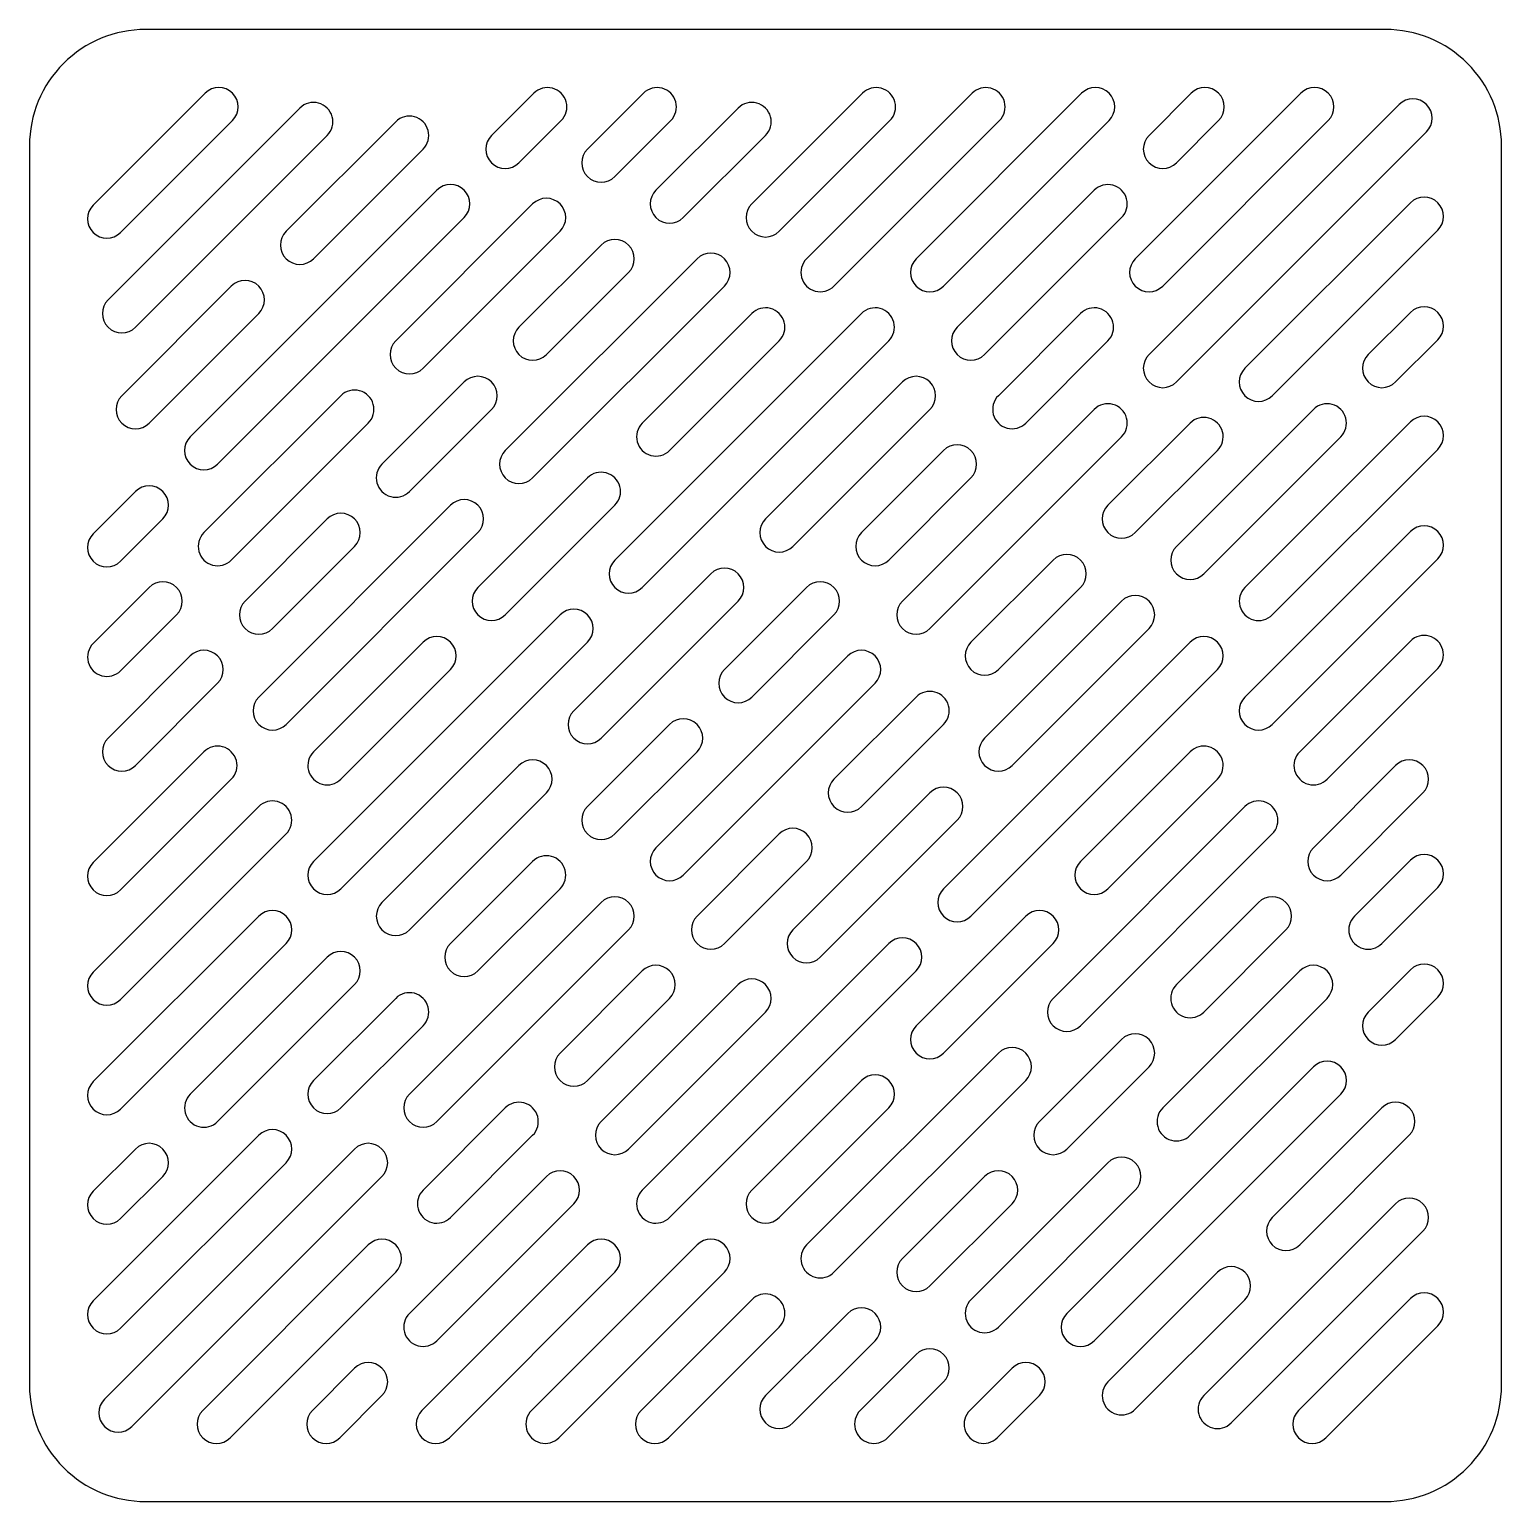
# Model space of a CAD drawing. Header units: millimetres. Extents: x -19 to 19, y -19 to 19.
import ezdxf

# ---------------------------------------------------------------- set-up
doc = ezdxf.new("R2010")
doc.units = ezdxf.units.MM
doc.layers.add('CUTOUTS', color=1, linetype='CONTINUOUS')
doc.layers.add('OUTLINE', color=7, linetype='CONTINUOUS')

msp = doc.modelspace()

# ---------------------------------------------------------------- linework, layer by layer
at = {"layer": 'CUTOUTS'}
for points in [[(-16.6464, 13.7591), (-13.7591, 16.6464, 1), (-14.4663, 17.3536), (-17.3536, 14.4663, 1)], [(-6.364, 15.5563), (-5.2739, 16.6464, 1), (-5.981, 17.3536), (-7.0711, 16.2635, 1)], [(-3.8891, 15.2028), (-2.4454, 16.6464, 1), (-3.1525, 17.3536), (-4.5962, 15.9099, 1)], [(0.3536, 13.7886), (3.2114, 16.6464, 1), (2.5043, 17.3536), (-0.3536, 14.4957, 1)], [(1.7678, 12.3744), (6.0398, 16.6464, 1), (5.3327, 17.3536), (1.0607, 13.0815, 1)], [(4.5962, 12.3744), (8.8683, 16.6464, 1), (8.1612, 17.3536), (3.8891, 13.0815, 1)], [(10.253, 12.3744), (14.5251, 16.6464, 1), (13.818, 17.3536), (9.5459, 13.0815, 1)], [(10.6066, 15.5563), (11.6967, 16.6464, 1), (10.9896, 17.3536), (9.8995, 16.2635, 1)], [(-16.2635, 11.3137), (-11.3137, 16.2635, 1), (-12.0208, 16.9706), (-16.9706, 12.0208, 1)], [(-2.1213, 14.1421), (0, 16.2635, 1), (-0.7071, 16.9706), (-2.8284, 14.8492, 1)], [(10.6066, 9.8995), (17.0607, 16.3536, 1), (16.3536, 17.0607), (9.8995, 10.6066, 1)], [(-11.6673, 13.0815), (-8.8388, 15.9099, 1), (-9.5459, 16.617), (-12.3744, 13.7886, 1)], [(-14.1421, 7.7782), (-7.7782, 14.1421, 1), (-8.4853, 14.8492), (-14.8492, 8.4853, 1)], [(5.6569, 10.6066), (9.1924, 14.1421, 1), (8.4853, 14.8492), (4.9497, 11.3137, 1)], [(-8.8388, 10.253), (-5.3033, 13.7886, 1), (-6.0104, 14.4957), (-9.5459, 10.9602, 1)], [(13.0815, 9.5459), (17.3536, 13.818, 1), (16.6464, 14.5251), (12.3744, 10.253, 1)], [(-5.6569, 10.6066), (-3.5355, 12.7279, 1), (-4.2426, 13.435), (-6.364, 11.3137, 1)], [(-6.0104, 7.4246), (-1.0607, 12.3744, 1), (-1.7678, 13.0815), (-6.7175, 8.1317, 1)], [(-15.9099, 8.8388), (-13.0815, 11.6673, 1), (-13.7886, 12.3744), (-16.617, 9.5459, 1)], [(-3.182, 4.5962), (3.182, 10.9602, 1), (2.4749, 11.6673), (-3.8891, 5.3033, 1)], [(-2.4749, 8.1317), (0.3536, 10.9602, 1), (-0.3536, 11.6673), (-3.182, 8.8388, 1)], [(6.7175, 8.8388), (8.8388, 10.9602, 1), (8.1317, 11.6673), (6.0104, 9.5459, 1)], [(16.2635, 9.8995), (17.3536, 10.9896, 1), (16.6464, 11.6967), (15.5563, 10.6066, 1)], [(-9.1924, 7.0711), (-7.0711, 9.1924, 1), (-7.7782, 9.8995), (-9.8995, 7.7782, 1)], [(0.7071, 5.6569), (4.2426, 9.1924, 1), (3.5355, 9.8995), (0, 6.364, 1)], [(-13.7886, 5.3033), (-10.253, 8.8388, 1), (-10.9602, 9.5459), (-14.4957, 6.0104, 1)], [(4.2426, 3.5355), (9.1924, 8.4853, 1), (8.4853, 9.1924), (3.5355, 4.2426, 1)], [(11.3137, 4.9497), (14.8492, 8.4853, 1), (14.1421, 9.1924), (10.6066, 5.6569, 1)], [(9.5459, 6.0104), (11.6673, 8.1317, 1), (10.9602, 8.8388), (8.8388, 6.7175, 1)], [(13.0815, 3.8891), (17.3536, 8.1612, 1), (16.6464, 8.8683), (12.3744, 4.5962, 1)], [(3.182, 5.3033), (5.3033, 7.4246, 1), (4.5962, 8.1317), (2.4749, 6.0104, 1)], [(-6.7175, 3.8891), (-3.8891, 6.7175, 1), (-4.5962, 7.4246), (-7.4246, 4.5962, 1)], [(-16.6464, 5.2739), (-15.5563, 6.364, 1), (-16.2635, 7.0711), (-17.3536, 5.981, 1)], [(-12.3744, 1.0607), (-7.4246, 6.0104, 1), (-8.1317, 6.7175), (-13.0815, 1.7678, 1)], [(-12.7279, 3.5355), (-10.6066, 5.6569, 1), (-11.3137, 6.364), (-13.435, 4.2426, 1)], [(13.0815, 1.0607), (17.3536, 5.3327, 1), (16.6464, 6.0398), (12.3744, 1.7678, 1)], [(6.0104, 2.4749), (8.1317, 4.5962, 1), (7.4246, 5.3033), (5.3033, 3.182, 1)], [(-4.2426, 0.7071), (-0.7071, 4.2426, 1), (-1.4142, 4.9497), (-4.9497, 1.4142, 1)], [(-16.6464, 2.4454), (-15.2028, 3.8891, 1), (-15.9099, 4.5962), (-17.3536, 3.1525, 1)], [(-0.3536, 1.7678), (1.7678, 3.8891, 1), (1.0607, 4.5962), (-1.0607, 2.4749, 1)], [(6.364, 0), (9.8995, 3.5355, 1), (9.1924, 4.2426), (5.6569, 0.7071, 1)], [(-10.9602, -3.182), (-4.5962, 3.182, 1), (-5.3033, 3.8891), (-11.6673, -2.4749, 1)], [(-10.9602, -0.3536), (-8.1317, 2.4749, 1), (-8.8388, 3.182), (-11.6673, 0.3536, 1)], [(5.3033, -3.8891), (11.6673, 2.4749, 1), (10.9602, 3.182), (4.5962, -3.182, 1)], [(14.4957, -0.3536), (17.3536, 2.5043, 1), (16.6464, 3.2114), (13.7886, 0.3536, 1)], [(-16.2635, 0), (-14.1421, 2.1213, 1), (-14.8492, 2.8284), (-16.9706, 0.7071, 1)], [(-2.1213, -2.8284), (2.8284, 2.1213, 1), (2.1213, 2.8284), (-2.8284, -2.1213, 1)], [(2.4749, -1.0607), (4.5962, 1.0607, 1), (3.8891, 1.7678), (1.7678, -0.3536, 1)], [(-3.8891, -1.7678), (-1.7678, 0.3536, 1), (-2.4749, 1.0607), (-4.5962, -1.0607, 1)], [(-16.6464, -3.2114), (-13.7886, -0.3536, 1), (-14.4957, 0.3536), (-17.3536, -2.5043, 1)], [(8.8388, -3.182), (11.6673, -0.3536, 1), (10.9602, 0.3536), (8.1317, -2.4749, 1)], [(-9.1924, -4.2426), (-5.6569, -0.7071, 1), (-6.364, 0), (-9.8995, -3.5355, 1)], [(14.8492, -2.8284), (16.9706, -0.7071, 1), (16.2635, 0), (14.1421, -2.1213, 1)], [(1.4142, -4.9497), (4.9497, -1.4142, 1), (4.2426, -0.7071), (0.7071, -4.2426, 1)], [(-16.6464, -6.0398), (-12.3744, -1.7678, 1), (-13.0815, -1.0607), (-17.3536, -5.3327, 1)], [(8.1317, -6.7175), (13.0815, -1.7678, 1), (12.3744, -1.0607), (7.4246, -6.0104, 1)], [(-1.0607, -4.5962), (1.0607, -2.4749, 1), (0.3536, -1.7678), (-1.7678, -3.8891, 1)], [(-7.4246, -5.3033), (-5.3033, -3.182, 1), (-6.0104, -2.4749), (-8.1317, -4.5962, 1)], [(15.9099, -4.5962), (17.3536, -3.1525, 1), (16.6464, -2.4454), (15.2028, -3.8891, 1)], [(-8.4853, -9.1924), (-3.5355, -4.2426, 1), (-4.2426, -3.5355), (-9.1924, -8.4853, 1)], [(11.3137, -6.364), (13.435, -4.2426, 1), (12.7279, -3.5355), (10.6066, -5.6569, 1)], [(-16.6464, -8.8683), (-12.3744, -4.5962, 1), (-13.0815, -3.8891), (-17.3536, -8.1612, 1)], [(4.5962, -7.4246), (7.4246, -4.5962, 1), (6.7175, -3.8891), (3.8891, -6.7175, 1)], [(-2.4749, -11.6673), (3.8891, -5.3033, 1), (3.182, -4.5962), (-3.182, -10.9602, 1)], [(-14.1421, -9.1924), (-10.6066, -5.6569, 1), (-11.3137, -4.9497), (-14.8492, -8.4853, 1)], [(-4.5962, -8.1317), (-2.4749, -6.0104, 1), (-3.182, -5.3033), (-5.3033, -7.4246, 1)], [(10.9602, -9.5459), (14.4957, -6.0104, 1), (13.7886, -5.3033), (10.253, -8.8388, 1)], [(16.2635, -7.0711), (17.3536, -5.981, 1), (16.6464, -5.2739), (15.5563, -6.364, 1)], [(-3.5355, -9.8995), (0, -6.364, 1), (-0.7071, -5.6569), (-4.2426, -9.1924, 1)], [(-10.9602, -8.8388), (-8.8388, -6.7175, 1), (-9.5459, -6.0104), (-11.6673, -8.1317, 1)], [(7.7782, -9.8995), (9.8995, -7.7782, 1), (9.1924, -7.0711), (7.0711, -9.1924, 1)], [(1.7678, -13.0815), (6.7175, -8.1317, 1), (6.0104, -7.4246), (1.0607, -12.3744, 1)], [(8.4853, -14.8492), (14.8492, -8.4853, 1), (14.1421, -7.7782), (7.7782, -14.1421, 1)], [(0.3536, -11.6673), (3.182, -8.8388, 1), (2.4749, -8.1317), (-0.3536, -10.9602, 1)], [(-8.1317, -11.6673), (-6.0104, -9.5459, 1), (-6.7175, -8.8388), (-8.8388, -10.9602, 1)], [(13.7886, -12.3744), (16.617, -9.5459, 1), (15.9099, -8.8388), (13.0815, -11.6673, 1)], [(-16.6464, -14.5251), (-12.3744, -10.253, 1), (-13.0815, -9.5459), (-17.3536, -13.818, 1)], [(-16.6464, -11.6967), (-15.5563, -10.6066, 1), (-16.2635, -9.8995), (-17.3536, -10.9896, 1)], [(-16.3536, -17.0607), (-9.8995, -10.6066, 1), (-10.6066, -9.8995), (-17.0607, -16.3536, 1)], [(6.0104, -14.4957), (9.5459, -10.9602, 1), (8.8388, -10.253), (5.3033, -13.7886, 1)], [(-8.4853, -14.8492), (-4.9497, -11.3137, 1), (-5.6569, -10.6066), (-9.1924, -14.1421, 1)], [(4.2426, -13.435), (6.364, -11.3137, 1), (5.6569, -10.6066), (3.5355, -12.7279, 1)], [(12.0208, -16.9706), (16.9706, -12.0208, 1), (16.2635, -11.3137), (11.3137, -16.2635, 1)], [(-13.818, -17.3536), (-9.5459, -13.0815, 1), (-10.253, -12.3744), (-14.5251, -16.6464, 1)], [(-8.1612, -17.3536), (-3.8891, -13.0815, 1), (-4.5962, -12.3744), (-8.8683, -16.6464, 1)], [(-5.3327, -17.3536), (-1.0607, -13.0815, 1), (-1.7678, -12.3744), (-6.0398, -16.6464, 1)], [(9.5459, -16.617), (12.3744, -13.7886, 1), (11.6673, -13.0815), (8.8388, -15.9099, 1)], [(-2.5043, -17.3536), (0.3536, -14.4957, 1), (-0.3536, -13.7886), (-3.2114, -16.6464, 1)], [(14.4663, -17.3536), (17.3536, -14.4663, 1), (16.6464, -13.7591), (13.7591, -16.6464, 1)], [(0.7071, -16.9706), (2.8284, -14.8492, 1), (2.1213, -14.1421), (0, -16.2635, 1)], [(3.1525, -17.3536), (4.5962, -15.9099, 1), (3.8891, -15.2028), (2.4454, -16.6464, 1)], [(-10.9896, -17.3536), (-9.8995, -16.2635, 1), (-10.6066, -15.5563), (-11.6967, -16.6464, 1)], [(5.981, -17.3536), (7.0711, -16.2635, 1), (6.364, -15.5563), (5.2739, -16.6464, 1)]]:
    msp.add_lwpolyline(points, format="xyb", close=True, dxfattribs=at)
at = {"layer": 'OUTLINE'}
msp.add_lwpolyline([(-16, -19), (16, -19, 0.4142136), (19, -16), (19, 16, 0.4142136), (16, 19), (-16, 19, 0.4142136), (-19, 16), (-19, -16, 0.4142136)], format="xyb", close=True, dxfattribs=at)

doc.saveas('drawing.dxf')
